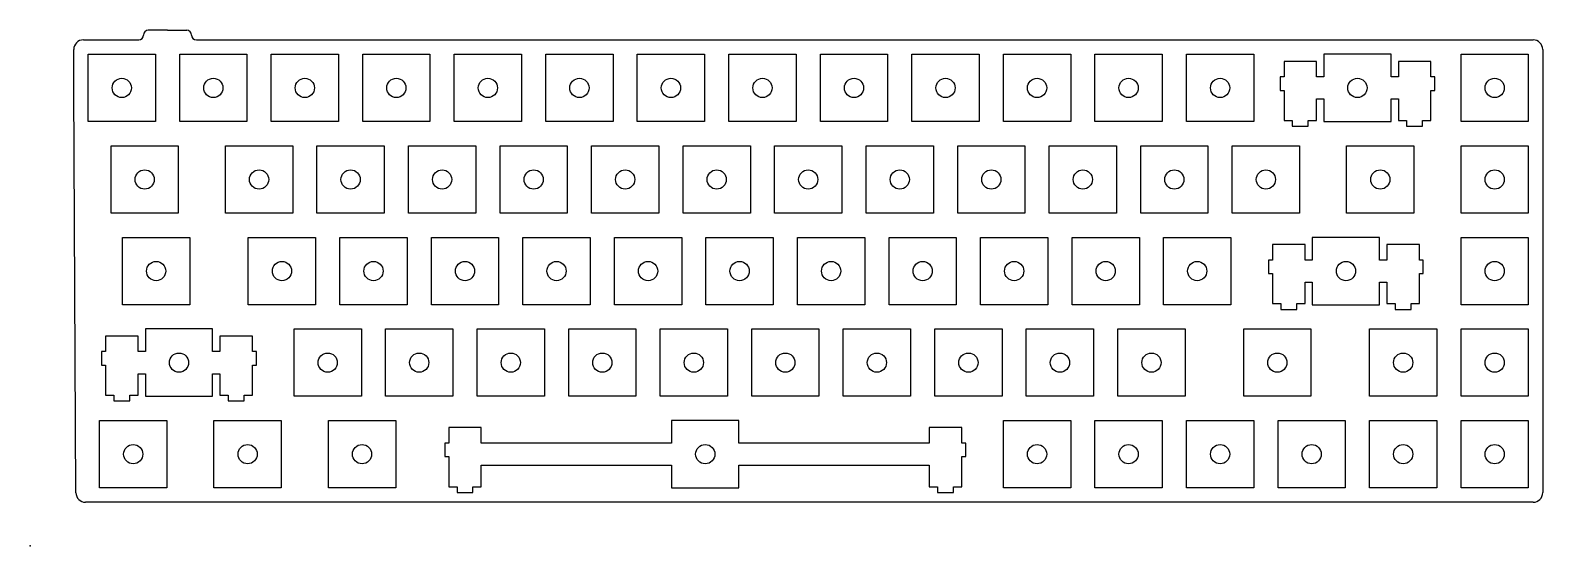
# Model space of a CAD drawing. Extents: x 0 to 315, y 0 to 107.
import ezdxf

# ---------------------------------------------------------------- set-up
doc = ezdxf.new("R2010")
doc.units = 0
doc.header["$MEASUREMENT"] = 0

msp = doc.modelspace()

# ---------------------------------------------------------------- linework, layer by layer
at = {"linetype": 'Continuous'}
for p, q in [((28.575025, 107.25), (24.575025, 107.25)), ((28.575025, 107.25), (32.575025, 107.25)), ((11.05, 105.25), (22.575025, 105.25)), ((23.575025, 106.25), (23.575025, 106.25)), ((33.575025, 106.25), (33.575025, 106.25)), ((34.575025, 105.25), (312.80035, 105.25)), ((9.05, 95.25), (9.05, 103.25)), ((314.80035, 103.25), (314.80035, 11.04984)), ((9.51404, 11.038819), (9.05, 95.25)), ((312.80035, 9.04984), (11.51401, 9.04984))]:
    msp.add_line(p, q, dxfattribs=at)
at = {"color": 0}
for p, q in [((12.050225, 102.24965), (26.049775, 102.24965)), ((12.050225, 88.25035), (12.050225, 102.24965)), ((26.049775, 102.24965), (26.049775, 88.25035)), ((31.100275, 102.24965), (45.099575, 102.24965)), ((31.100275, 88.25035), (31.100275, 102.24965)), ((45.099575, 102.24965), (45.099575, 88.25035)), ((50.150275, 102.24965), (64.149575, 102.24965)), ((50.150275, 88.25035), (50.150275, 102.24965)), ((64.149575, 102.24965), (64.149575, 88.25035)), ((69.200275, 102.24965), (83.199575, 102.24965)), ((69.200275, 88.25035), (69.200275, 102.24965)), ((83.199575, 102.24965), (83.199575, 88.25035)), ((88.250275, 102.24965), (102.249575, 102.24965)), ((88.250275, 88.25035), (88.250275, 102.24965)), ((102.249575, 102.24965), (102.249575, 88.25035)), ((107.298875, 102.24965), (121.299575, 102.24965)), ((107.298875, 88.25035), (107.298875, 102.24965)), ((121.299575, 102.24965), (121.299575, 88.25035)), ((126.348575, 102.24965), (140.349575, 102.24965)), ((126.348575, 88.25035), (126.348575, 102.24965)), ((140.349575, 102.24965), (140.349575, 88.25035)), ((145.400575, 102.24965), (159.399575, 102.24965)), ((145.400575, 88.25035), (145.400575, 102.24965)), ((159.399575, 102.24965), (159.399575, 88.25035)), ((164.450575, 102.24965), (178.449575, 102.24965)), ((164.450575, 88.25035), (164.450575, 102.24965)), ((178.449575, 102.24965), (178.449575, 88.25035)), ((183.500575, 102.24965), (197.499575, 102.24965)), ((183.500575, 88.25035), (183.500575, 102.24965)), ((197.499575, 102.24965), (197.499575, 88.25035)), ((202.550575, 102.24965), (216.549575, 102.24965)), ((202.550575, 88.25035), (202.550575, 102.24965)), ((216.549575, 102.24965), (216.549575, 88.25035)), ((221.600575, 102.24965), (235.599575, 102.24965)), ((221.600575, 88.25035), (221.600575, 102.24965)), ((235.599575, 102.24965), (235.599575, 88.25035)), ((240.650575, 102.24965), (254.649575, 102.24965)), ((240.650575, 88.25035), (240.650575, 102.24965)), ((254.649575, 102.24965), (254.649575, 88.25035)), ((267.699575, 100.77925), (260.950575, 100.77925)), ((260.950575, 100.77925), (260.950575, 97.54915)), ((267.699575, 97.54915), (267.699575, 100.77925)), ((269.225575, 102.24965), (269.225575, 97.54915)), ((283.224575, 102.24965), (269.225575, 102.24965)), ((283.224575, 97.54915), (283.224575, 102.24965)), ((291.499575, 100.77925), (284.750575, 100.77925)), ((284.750575, 100.77925), (284.750575, 97.54915)), ((291.499575, 97.54915), (291.499575, 100.77925)), ((297.800575, 102.24965), (311.799575, 102.24965)), ((297.800575, 88.25035), (297.800575, 102.24965)), ((311.799575, 102.24965), (311.799575, 88.25035)), ((260.950575, 97.54915), (260.124575, 97.54915)), ((260.124575, 97.54915), (260.124575, 94.75025)), ((260.124575, 94.75025), (260.950575, 94.75025)), ((260.950575, 94.75025), (260.950575, 88.48035)), ((269.225575, 97.54915), (267.699575, 97.54915)), ((284.750575, 97.54915), (283.224575, 97.54915)), ((292.325575, 97.54915), (291.499575, 97.54915)), ((291.499575, 88.48035), (291.499575, 94.75025)), ((291.499575, 94.75025), (292.325575, 94.75025)), ((292.325575, 94.75025), (292.325575, 97.54915)), ((267.699575, 88.48035), (267.699575, 92.94935)), ((267.699575, 92.94935), (269.225575, 92.94935)), ((269.225575, 92.94935), (269.225575, 88.25035)), ((283.224575, 88.25035), (283.224575, 92.94935)), ((283.224575, 92.94935), (284.750575, 92.94935)), ((284.750575, 92.94935), (284.750575, 88.48035)), ((26.049775, 88.25035), (12.050225, 88.25035)), ((45.099575, 88.25035), (31.100275, 88.25035)), ((64.149575, 88.25035), (50.150275, 88.25035)), ((83.199575, 88.25035), (69.200275, 88.25035)), ((102.249575, 88.25035), (88.250275, 88.25035)), ((121.299575, 88.25035), (107.298875, 88.25035)), ((140.349575, 88.25035), (126.348575, 88.25035)), ((159.399575, 88.25035), (145.400575, 88.25035)), ((178.449575, 88.25035), (164.450575, 88.25035)), ((197.499575, 88.25035), (183.500575, 88.25035)), ((216.549575, 88.25035), (202.550575, 88.25035)), ((235.599575, 88.25035), (221.600575, 88.25035)), ((254.649575, 88.25035), (240.650575, 88.25035)), ((260.950575, 88.48035), (262.673575, 88.48035)), ((262.673575, 88.48035), (262.673575, 87.28015)), ((265.974575, 87.28015), (265.974575, 88.48035)), ((265.974575, 88.48035), (267.699575, 88.48035)), ((269.225575, 88.25035), (283.224575, 88.25035)), ((284.750575, 88.48035), (286.475575, 88.48035)), ((286.475575, 88.48035), (286.475575, 87.28015)), ((289.774575, 87.28015), (289.774575, 88.48035)), ((289.774575, 88.48035), (291.499575, 88.48035)), ((311.799575, 88.25035), (297.800575, 88.25035)), ((262.673575, 87.28015), (265.974575, 87.28015)), ((286.475575, 87.28015), (289.774575, 87.28015)), ((16.812735, 83.19965), (30.812275, 83.19965)), ((16.812735, 69.20035), (16.812735, 83.19965)), ((30.812275, 83.19965), (30.812275, 69.20035)), ((40.625275, 83.19965), (54.624575, 83.19965)), ((40.625275, 69.20035), (40.625275, 83.19965)), ((54.624575, 83.19965), (54.624575, 69.20035)), ((59.675275, 83.19965), (73.674575, 83.19965)), ((59.675275, 69.20035), (59.675275, 83.19965)), ((73.674575, 83.19965), (73.674575, 69.20035)), ((78.725275, 83.19965), (92.724575, 83.19965)), ((78.725275, 69.20035), (78.725275, 83.19965)), ((92.724575, 83.19965), (92.724575, 69.20035)), ((97.775275, 83.19965), (111.774575, 83.19965)), ((97.775275, 69.20035), (97.775275, 83.19965)), ((111.774575, 83.19965), (111.774575, 69.20035)), ((116.825575, 83.19965), (130.824575, 83.19965)), ((116.825575, 69.20035), (116.825575, 83.19965)), ((130.824575, 83.19965), (130.824575, 69.20035)), ((135.875575, 83.19965), (149.874575, 83.19965)), ((135.875575, 69.20035), (135.875575, 83.19965)), ((149.874575, 83.19965), (149.874575, 69.20035)), ((154.925575, 83.19965), (168.924575, 83.19965)), ((154.925575, 69.20035), (154.925575, 83.19965)), ((168.924575, 83.19965), (168.924575, 69.20035)), ((173.975575, 83.19965), (187.974575, 83.19965)), ((173.975575, 69.20035), (173.975575, 83.19965)), ((187.974575, 83.19965), (187.974575, 69.20035)), ((193.025575, 83.19965), (207.024575, 83.19965)), ((193.025575, 69.20035), (193.025575, 83.19965)), ((207.024575, 83.19965), (207.024575, 69.20035)), ((212.075575, 83.19965), (226.074575, 83.19965)), ((212.075575, 69.20035), (212.075575, 83.19965)), ((226.074575, 83.19965), (226.074575, 69.20035)), ((231.125575, 83.19965), (245.124575, 83.19965)), ((231.125575, 69.20035), (231.125575, 83.19965)), ((245.124575, 83.19965), (245.124575, 69.20035)), ((250.175575, 83.19965), (264.174575, 83.19965)), ((250.175575, 69.20035), (250.175575, 83.19965)), ((264.174575, 83.19965), (264.174575, 69.20035)), ((273.987575, 83.19965), (287.987575, 83.19965)), ((273.987575, 69.20035), (273.987575, 83.19965)), ((287.987575, 83.19965), (287.987575, 69.20035)), ((297.800575, 83.19965), (311.799575, 83.19965)), ((297.800575, 69.20035), (297.800575, 83.19965)), ((311.799575, 83.19965), (311.799575, 69.20035)), ((30.812275, 69.20035), (16.812735, 69.20035)), ((54.624575, 69.20035), (40.625275, 69.20035)), ((73.674575, 69.20035), (59.675275, 69.20035)), ((92.724575, 69.20035), (78.725275, 69.20035)), ((111.774575, 69.20035), (97.775275, 69.20035)), ((130.824575, 69.20035), (116.825575, 69.20035)), ((149.874575, 69.20035), (135.875575, 69.20035)), ((168.924575, 69.20035), (154.925575, 69.20035)), ((187.974575, 69.20035), (173.975575, 69.20035)), ((207.024575, 69.20035), (193.025575, 69.20035)), ((226.074575, 69.20035), (212.075575, 69.20035)), ((245.124575, 69.20035), (231.125575, 69.20035)), ((264.174575, 69.20035), (250.175575, 69.20035)), ((287.987575, 69.20035), (273.987575, 69.20035)), ((311.799575, 69.20035), (297.800575, 69.20035)), ((19.192605, 64.14965), (33.193475, 64.14965)), ((19.192605, 50.15035), (19.192605, 64.14965)), ((33.193475, 64.14965), (33.193475, 50.15035)), ((45.387775, 64.14965), (59.387075, 64.14965)), ((45.387775, 50.15035), (45.387775, 64.14965)), ((59.387075, 64.14965), (59.387075, 50.15035)), ((64.437775, 64.14965), (78.437075, 64.14965)), ((64.437775, 50.15035), (64.437775, 64.14965)), ((78.437075, 64.14965), (78.437075, 50.15035)), ((83.487775, 64.14965), (97.487075, 64.14965)), ((83.487775, 50.15035), (83.487775, 64.14965)), ((97.487075, 64.14965), (97.487075, 50.15035)), ((102.537775, 64.14965), (116.537575, 64.14965)), ((102.537775, 50.15035), (102.537775, 64.14965)), ((116.537575, 64.14965), (116.537575, 50.15035)), ((121.587575, 64.14965), (135.587575, 64.14965)), ((121.587575, 50.15035), (121.587575, 64.14965)), ((135.587575, 64.14965), (135.587575, 50.15035)), ((140.637575, 64.14965), (154.637575, 64.14965)), ((140.637575, 50.15035), (140.637575, 64.14965)), ((154.637575, 64.14965), (154.637575, 50.15035)), ((159.687575, 64.14965), (173.687575, 64.14965)), ((159.687575, 50.15035), (159.687575, 64.14965)), ((173.687575, 64.14965), (173.687575, 50.15035)), ((178.737575, 64.14965), (192.737575, 64.14965)), ((178.737575, 50.15035), (178.737575, 64.14965)), ((192.737575, 64.14965), (192.737575, 50.15035)), ((197.787575, 64.14965), (211.787575, 64.14965)), ((197.787575, 50.15035), (197.787575, 64.14965)), ((211.787575, 64.14965), (211.787575, 50.15035)), ((216.837575, 64.14965), (230.837575, 64.14965)), ((216.837575, 50.15035), (216.837575, 64.14965)), ((230.837575, 64.14965), (230.837575, 50.15035)), ((235.887575, 64.14965), (249.887575, 64.14965)), ((235.887575, 50.15035), (235.887575, 64.14965)), ((249.887575, 64.14965), (249.887575, 50.15035)), ((266.842575, 64.14965), (266.842575, 59.44915)), ((280.843575, 64.14965), (266.842575, 64.14965)), ((280.843575, 59.44915), (280.843575, 64.14965)), ((297.800575, 64.14965), (311.799575, 64.14965)), ((297.800575, 50.15035), (297.800575, 64.14965)), ((311.799575, 64.14965), (311.799575, 50.15035)), ((265.318575, 62.67925), (258.567575, 62.67925)), ((258.567575, 62.67925), (258.567575, 59.44915)), ((265.318575, 59.44915), (265.318575, 62.67925)), ((289.118575, 62.67925), (282.367575, 62.67925)), ((282.367575, 62.67925), (282.367575, 59.44915)), ((289.118575, 59.44915), (289.118575, 62.67925)), ((258.567575, 59.44915), (257.743575, 59.44915)), ((257.743575, 59.44915), (257.743575, 56.65025)), ((266.842575, 59.44915), (265.318575, 59.44915)), ((282.367575, 59.44915), (280.843575, 59.44915)), ((289.942575, 59.44915), (289.118575, 59.44915)), ((289.942575, 56.65025), (289.942575, 59.44915)), ((257.743575, 56.65025), (258.567575, 56.65025)), ((258.567575, 56.65025), (258.567575, 50.38035)), ((265.318575, 50.38035), (265.318575, 54.84935)), ((265.318575, 54.84935), (266.842575, 54.84935)), ((266.842575, 54.84935), (266.842575, 50.15035)), ((280.843575, 50.15035), (280.843575, 54.84935)), ((280.843575, 54.84935), (282.367575, 54.84935)), ((282.367575, 54.84935), (282.367575, 50.38035)), ((289.118575, 50.38035), (289.118575, 56.65025)), ((289.118575, 56.65025), (289.942575, 56.65025)), ((258.567575, 50.38035), (260.292575, 50.38035)), ((260.292575, 50.38035), (260.292575, 49.18015)), ((263.591575, 49.18015), (263.591575, 50.38035)), ((263.591575, 50.38035), (265.318575, 50.38035)), ((282.367575, 50.38035), (284.092575, 50.38035)), ((284.092575, 50.38035), (284.092575, 49.18015)), ((287.393575, 49.18015), (287.393575, 50.38035)), ((287.393575, 50.38035), (289.118575, 50.38035)), ((33.193475, 50.15035), (19.192605, 50.15035)), ((59.387075, 50.15035), (45.387775, 50.15035)), ((78.437075, 50.15035), (64.437775, 50.15035)), ((97.487075, 50.15035), (83.487775, 50.15035)), ((116.537575, 50.15035), (102.537775, 50.15035)), ((135.587575, 50.15035), (121.587575, 50.15035)), ((154.637575, 50.15035), (140.637575, 50.15035)), ((173.687575, 50.15035), (159.687575, 50.15035)), ((192.737575, 50.15035), (178.737575, 50.15035)), ((211.787575, 50.15035), (197.787575, 50.15035)), ((230.837575, 50.15035), (216.837575, 50.15035)), ((249.887575, 50.15035), (235.887575, 50.15035)), ((260.292575, 49.18015), (263.591575, 49.18015)), ((266.842575, 50.15035), (280.843575, 50.15035)), ((284.092575, 49.18015), (287.393575, 49.18015)), ((311.799575, 50.15035), (297.800575, 50.15035)), ((23.956475, 45.09955), (23.956475, 40.39915)), ((37.955975, 45.09955), (23.956475, 45.09955)), ((37.955975, 40.39915), (37.955975, 45.09955)), ((54.912775, 45.09955), (68.912075, 45.09955)), ((54.912775, 31.10015), (54.912775, 45.09955)), ((68.912075, 45.09955), (68.912075, 31.10015)), ((73.962775, 45.09955), (87.962075, 45.09955)), ((73.962775, 31.10015), (73.962775, 45.09955)), ((87.962075, 45.09955), (87.962075, 31.10015)), ((93.012775, 45.09955), (107.012075, 45.09955)), ((93.012775, 31.10015), (93.012775, 45.09955)), ((107.012075, 45.09955), (107.012075, 31.10015)), ((112.062575, 45.09955), (126.062575, 45.09955)), ((112.062575, 31.10015), (112.062575, 45.09955)), ((126.062575, 45.09955), (126.062575, 31.10015)), ((131.112575, 45.09955), (145.112575, 45.09955)), ((131.112575, 31.10015), (131.112575, 45.09955)), ((145.112575, 45.09955), (145.112575, 31.10015)), ((150.162575, 45.09955), (164.162575, 45.09955)), ((150.162575, 31.10015), (150.162575, 45.09955)), ((164.162575, 45.09955), (164.162575, 31.10015)), ((169.212575, 45.09955), (183.212575, 45.09955)), ((169.212575, 31.10015), (169.212575, 45.09955)), ((183.212575, 45.09955), (183.212575, 31.10015)), ((188.262575, 45.09955), (202.262575, 45.09955)), ((188.262575, 31.10015), (188.262575, 45.09955)), ((202.262575, 45.09955), (202.262575, 31.10015)), ((207.312575, 45.09955), (221.312575, 45.09955)), ((207.312575, 31.10015), (207.312575, 45.09955)), ((221.312575, 45.09955), (221.312575, 31.10015)), ((226.362575, 45.09955), (240.362575, 45.09955)), ((226.362575, 31.10015), (226.362575, 45.09955)), ((240.362575, 45.09955), (240.362575, 31.10015)), ((252.556575, 45.09955), (266.555575, 45.09955)), ((252.556575, 31.10015), (252.556575, 45.09955)), ((266.555575, 45.09955), (266.555575, 31.10015)), ((278.750575, 45.09955), (292.749575, 45.09955)), ((278.750575, 31.10015), (278.750575, 45.09955)), ((292.749575, 45.09955), (292.749575, 31.10015)), ((297.800575, 45.09955), (311.799575, 45.09955)), ((297.800575, 31.10015), (297.800575, 45.09955)), ((311.799575, 45.09955), (311.799575, 31.10015)), ((22.430975, 43.62935), (15.681375, 43.62935)), ((15.681375, 43.62935), (15.681375, 40.39915)), ((22.430975, 40.39915), (22.430975, 43.62935)), ((46.230975, 43.62935), (39.481475, 43.62935)), ((39.481475, 43.62935), (39.481475, 40.39915)), ((46.230975, 40.39915), (46.230975, 43.62935)), ((15.681375, 40.39915), (14.855905, 40.39915)), ((14.855905, 40.39915), (14.855905, 37.60035)), ((23.956475, 40.39915), (22.430975, 40.39915)), ((39.481475, 40.39915), (37.955975, 40.39915)), ((47.056475, 40.39915), (46.230975, 40.39915)), ((47.056475, 37.60035), (47.056475, 40.39915)), ((14.855905, 37.60035), (15.681375, 37.60035)), ((15.681375, 37.60035), (15.681375, 31.33035)), ((22.430975, 31.33035), (22.430975, 35.79925)), ((22.430975, 35.79925), (23.956475, 35.79925)), ((23.956475, 35.79925), (23.956475, 31.10015)), ((37.955975, 31.10015), (37.955975, 35.79925)), ((37.955975, 35.79925), (39.481475, 35.79925)), ((39.481475, 35.79925), (39.481475, 31.33035)), ((46.230975, 31.33035), (46.230975, 37.60035)), ((46.230975, 37.60035), (47.056475, 37.60035)), ((15.681375, 31.33035), (17.406665, 31.33035)), ((17.406665, 31.33035), (17.406665, 30.13005)), ((17.406665, 30.13005), (20.705675, 30.13005)), ((20.705675, 30.13005), (20.705675, 31.33035)), ((20.705675, 31.33035), (22.430975, 31.33035)), ((23.956475, 31.10015), (37.955975, 31.10015)), ((39.481475, 31.33035), (41.205375, 31.33035)), ((41.205375, 31.33035), (41.205375, 30.13005)), ((41.205375, 30.13005), (44.505775, 30.13005)), ((44.505775, 30.13005), (44.505775, 31.33035)), ((44.505775, 31.33035), (46.230975, 31.33035)), ((68.912075, 31.10015), (54.912775, 31.10015)), ((87.962075, 31.10015), (73.962775, 31.10015)), ((107.012075, 31.10015), (93.012775, 31.10015)), ((126.062575, 31.10015), (112.062575, 31.10015)), ((145.112575, 31.10015), (131.112575, 31.10015)), ((164.162575, 31.10015), (150.162575, 31.10015)), ((183.212575, 31.10015), (169.212575, 31.10015)), ((202.262575, 31.10015), (188.262575, 31.10015)), ((221.312575, 31.10015), (207.312575, 31.10015)), ((240.362575, 31.10015), (226.362575, 31.10015)), ((266.555575, 31.10015), (252.556575, 31.10015)), ((292.749575, 31.10015), (278.750575, 31.10015)), ((311.799575, 31.10015), (297.800575, 31.10015)), ((14.431485, 26.04965), (28.430975, 26.04965)), ((14.431485, 12.05019), (14.431485, 26.04965)), ((28.430975, 26.04965), (28.430975, 12.05019)), ((38.242575, 26.04965), (52.243375, 26.04965)), ((38.242575, 12.05019), (38.242575, 26.04965)), ((52.243375, 26.04965), (52.243375, 12.05019)), ((62.056575, 26.04965), (76.055875, 26.04965)), ((62.056575, 12.05019), (62.056575, 26.04965)), ((76.055875, 26.04965), (76.055875, 12.05019)), ((133.492575, 26.04965), (133.492575, 21.34915)), ((147.493575, 26.04965), (133.492575, 26.04965)), ((147.493575, 21.34915), (147.493575, 26.04965)), ((202.550575, 26.04965), (216.549575, 26.04965)), ((202.550575, 12.05019), (202.550575, 26.04965)), ((216.549575, 26.04965), (216.549575, 12.05019)), ((221.600575, 26.04965), (235.599575, 26.04965)), ((221.600575, 12.05019), (221.600575, 26.04965)), ((235.599575, 26.04965), (235.599575, 12.05019)), ((240.650575, 26.04965), (254.649575, 26.04965)), ((240.650575, 12.05019), (240.650575, 26.04965)), ((254.649575, 26.04965), (254.649575, 12.05019)), ((259.700575, 26.04965), (273.699575, 26.04965)), ((259.700575, 12.05019), (259.700575, 26.04965)), ((273.699575, 26.04965), (273.699575, 12.05019)), ((278.750575, 26.04965), (292.749575, 26.04965)), ((278.750575, 12.05019), (278.750575, 26.04965)), ((292.749575, 26.04965), (292.749575, 12.05019)), ((297.800575, 26.04965), (311.799575, 26.04965)), ((297.800575, 12.05019), (297.800575, 26.04965)), ((311.799575, 26.04965), (311.799575, 12.05019)), ((93.868675, 24.57935), (87.117575, 24.57935)), ((87.117575, 24.57935), (87.117575, 21.34915)), ((93.868675, 21.34915), (93.868675, 24.57935)), ((193.868575, 24.57935), (187.117575, 24.57935)), ((187.117575, 24.57935), (187.117575, 21.34915)), ((193.868575, 21.34915), (193.868575, 24.57935)), ((87.117575, 21.34915), (86.293475, 21.34915)), ((86.293475, 21.34915), (86.293475, 18.55039)), ((133.492575, 21.34915), (93.868675, 21.34915)), ((187.117575, 21.34915), (147.493575, 21.34915)), ((194.692575, 21.34915), (193.868575, 21.34915)), ((194.692575, 18.55039), (194.692575, 21.34915)), ((86.293475, 18.55039), (87.117575, 18.55039)), ((87.117575, 18.55039), (87.117575, 12.28032)), ((93.868675, 12.28032), (93.868675, 16.75066)), ((93.868675, 16.75066), (133.492575, 16.75066)), ((133.492575, 16.75066), (133.492575, 12.05019)), ((147.493575, 12.05019), (147.493575, 16.75066)), ((147.493575, 16.75066), (187.117575, 16.75066)), ((187.117575, 16.75066), (187.117575, 12.28032)), ((193.868575, 12.28032), (193.868575, 18.55039)), ((193.868575, 18.55039), (194.692575, 18.55039)), ((28.430975, 12.05019), (14.431485, 12.05019)), ((52.243375, 12.05019), (38.242575, 12.05019)), ((76.055875, 12.05019), (62.056575, 12.05019)), ((87.117575, 12.28032), (88.842575, 12.28032)), ((88.842575, 12.28032), (88.842575, 11.08005)), ((88.842575, 11.08005), (92.143175, 11.08005)), ((92.143175, 11.08005), (92.143175, 12.28032)), ((92.143175, 12.28032), (93.868675, 12.28032)), ((133.492575, 12.05019), (147.493575, 12.05019)), ((187.117575, 12.28032), (188.842575, 12.28032)), ((188.842575, 12.28032), (188.842575, 11.08005)), ((188.842575, 11.08005), (192.143575, 11.08005)), ((192.143575, 11.08005), (192.143575, 12.28032)), ((192.143575, 12.28032), (193.868575, 12.28032)), ((216.549575, 12.05019), (202.550575, 12.05019)), ((235.599575, 12.05019), (221.600575, 12.05019)), ((254.649575, 12.05019), (240.650575, 12.05019)), ((273.699575, 12.05019), (259.700575, 12.05019)), ((292.749575, 12.05019), (278.750575, 12.05019)), ((311.799575, 12.05019), (297.800575, 12.05019))]:
    msp.add_line(p, q, dxfattribs=at)
at = {"linetype": 'Continuous'}
for centre in [(19.05, 95.25), (38.10005, 95.25), (57.15005, 95.25), (76.20005, 95.25), (95.25005, 95.25), (114.29865, 95.25), (133.34835, 95.25), (152.40035, 95.25), (171.45035, 95.25), (190.50035, 95.25), (209.55035, 95.25), (228.60035, 95.25), (247.65035, 95.25), (276.22535, 95.25), (304.80035, 95.25), (23.81251, 76.2), (47.62505, 76.2), (66.67505, 76.2), (85.72505, 76.2), (104.77505, 76.2), (123.82535, 76.2), (142.87535, 76.2), (161.92535, 76.2), (180.97535, 76.2), (200.02535, 76.2), (219.07535, 76.2), (238.12535, 76.2), (257.17535, 76.2), (280.98735, 76.2), (304.80035, 76.2), (26.19238, 57.15), (52.38755, 57.15), (71.43755, 57.15), (90.48755, 57.15), (109.53755, 57.15), (128.58735, 57.15), (147.63735, 57.15), (166.68735, 57.15), (185.73735, 57.15), (204.78735, 57.15), (223.83735, 57.15), (242.88735, 57.15), (273.84235, 57.15), (304.80035, 57.15), (30.95625, 38.0998), (61.91255, 38.0998), (80.96255, 38.0998), (100.01255, 38.0998), (119.06235, 38.0998), (138.11235, 38.0998), (157.16235, 38.0998), (176.21235, 38.0998), (195.26235, 38.0998), (214.31235, 38.0998), (233.36235, 38.0998), (259.55635, 38.0998), (285.75035, 38.0998), (304.80035, 38.0998), (21.43126, 19.04984), (45.24235, 19.04984), (69.05635, 19.04984), (140.49235, 19.04984), (209.55035, 19.04984), (228.60035, 19.04984), (247.65035, 19.04984), (266.70035, 19.04984), (285.75035, 19.04984), (304.80035, 19.04984)]:
    msp.add_circle(centre, 2, dxfattribs=at)
for centre, radius, start, end in [((24.575025, 106.25), 1, 90, 180), ((32.575025, 106.25), 1, 0, 90), ((11.05, 103.25), 2, 90, 180), ((22.575025, 106.25), 1, 270, 360), ((34.575025, 106.25), 1, 180, 270), ((312.80035, 103.25), 2, 0, 90), ((11.51401, 11.04984), 2, 180.31572122, 270), ((312.80035, 11.04984), 2, 270, 0)]:
    msp.add_arc(centre, radius, start, end, dxfattribs=at)
msp.add_point((0, 0), dxfattribs=at)

doc.saveas('drawing.dxf')
